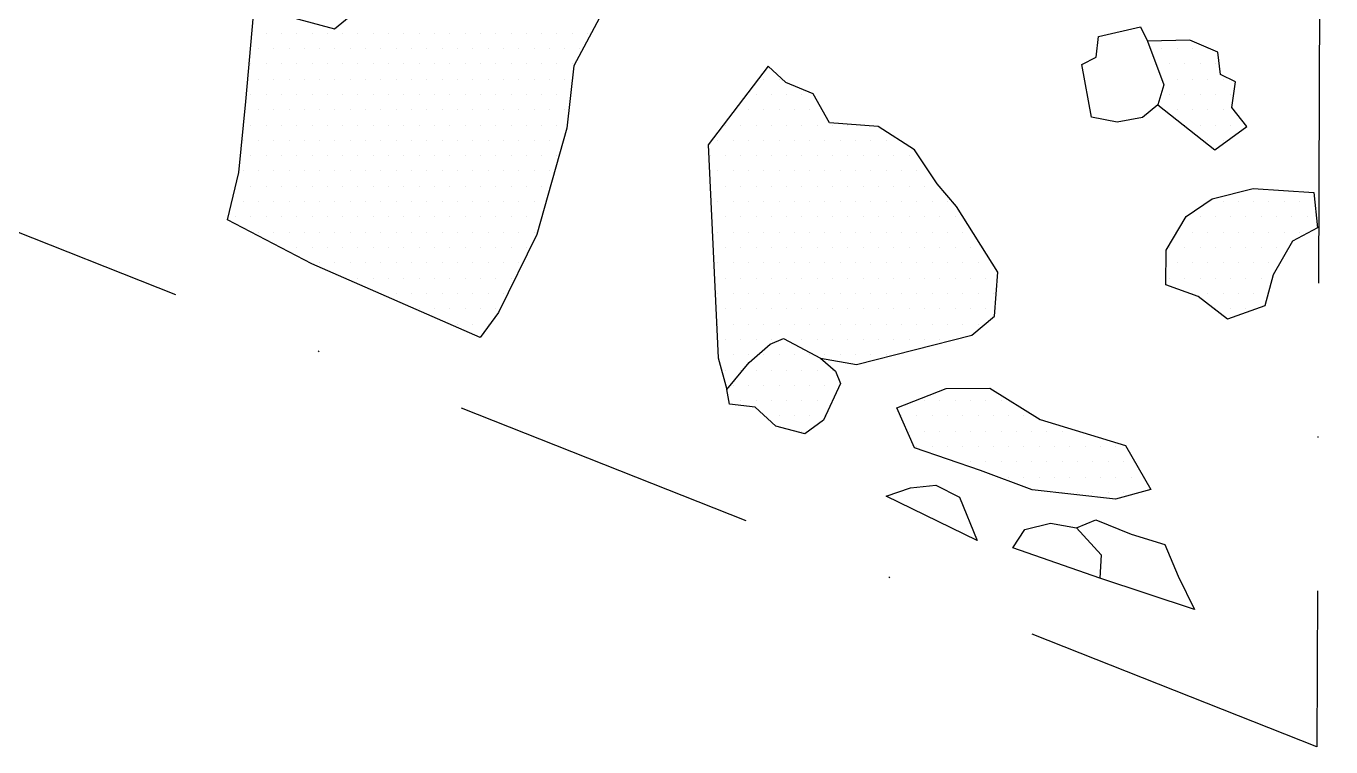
# Model space of a CAD drawing. Header units: metres. Extents: x -1319 to -950, y -1232 to -780.
# Drawn here: x -1056.5 to -949.9, y -1232 to -1173.2 of the extents above; entities that cross this region are included whole.
import ezdxf

# ---------------------------------------------------------------- set-up
doc = ezdxf.new("R2010")
doc.units = ezdxf.units.M
doc.header["$LTSCALE"] = 25
doc.header["$MEASUREMENT"] = 0
doc.linetypes.add('STRICHPUNKTX2', pattern=[2, 1, -0.5, 0, -0.5])
doc.layers.get('0').update_dxf_attribs({"linetype": 'CONTINUOUS'})
for name, color, linetype in [('GRABUNGSGRENZE', 3, 'STRICHPUNKTX2'), ('STEINE', 4, 'CONTINUOUS'), ('STEINESCHRAFF', 4, 'CONTINUOUS')]:
    doc.layers.add(name, color=color, linetype=linetype)

# ---------------------------------------------------------------- blocks, each defined once
blk = doc.blocks.new('*X8')
at = {"color": 0}
for p, q in [((-1036.875, -1173.75), (-1036.875, -1173.75)), ((-1035.625, -1173.75), (-1035.625, -1173.75)), ((-1034.375, -1173.75), (-1034.375, -1173.75)), ((-1033.125, -1173.75), (-1033.125, -1173.75)), ((-1031.875, -1173.75), (-1031.875, -1173.75)), ((-1030.625, -1173.75), (-1030.625, -1173.75)), ((-1029.375, -1173.75), (-1029.375, -1173.75)), ((-1028.125, -1173.75), (-1028.125, -1173.75)), ((-1026.875, -1173.75), (-1026.875, -1173.75)), ((-1025.625, -1173.75), (-1025.625, -1173.75)), ((-1024.375, -1173.75), (-1024.375, -1173.75)), ((-1023.125, -1173.75), (-1023.125, -1173.75)), ((-1021.875, -1173.75), (-1021.875, -1173.75)), ((-1020.625, -1173.75), (-1020.625, -1173.75)), ((-1019.375, -1173.75), (-1019.375, -1173.75)), ((-1018.125, -1173.75), (-1018.125, -1173.75)), ((-1016.875, -1173.75), (-1016.875, -1173.75)), ((-1015.625, -1173.75), (-1015.625, -1173.75)), ((-1014.375, -1173.75), (-1014.375, -1173.75)), ((-1013.125, -1173.75), (-1013.125, -1173.75)), ((-1011.875, -1173.75), (-1011.875, -1173.75)), ((-1010.625, -1173.75), (-1010.625, -1173.75)), ((-1037.5, -1175), (-1037.5, -1175)), ((-1036.25, -1175), (-1036.25, -1175)), ((-1035, -1175), (-1035, -1175)), ((-1033.75, -1175), (-1033.75, -1175)), ((-1032.5, -1175), (-1032.5, -1175)), ((-1031.25, -1175), (-1031.25, -1175)), ((-1030, -1175), (-1030, -1175)), ((-1028.75, -1175), (-1028.75, -1175)), ((-1027.5, -1175), (-1027.5, -1175)), ((-1026.25, -1175), (-1026.25, -1175)), ((-1025, -1175), (-1025, -1175)), ((-1023.75, -1175), (-1023.75, -1175)), ((-1022.5, -1175), (-1022.5, -1175)), ((-1021.25, -1175), (-1021.25, -1175)), ((-1020, -1175), (-1020, -1175)), ((-1018.75, -1175), (-1018.75, -1175)), ((-1017.5, -1175), (-1017.5, -1175)), ((-1016.25, -1175), (-1016.25, -1175)), ((-1015, -1175), (-1015, -1175)), ((-1013.75, -1175), (-1013.75, -1175)), ((-1012.5, -1175), (-1012.5, -1175)), ((-1011.25, -1175), (-1011.25, -1175)), ((-1038.125, -1176.25), (-1038.125, -1176.25)), ((-1036.875, -1176.25), (-1036.875, -1176.25)), ((-1035.625, -1176.25), (-1035.625, -1176.25)), ((-1034.375, -1176.25), (-1034.375, -1176.25)), ((-1033.125, -1176.25), (-1033.125, -1176.25)), ((-1031.875, -1176.25), (-1031.875, -1176.25)), ((-1030.625, -1176.25), (-1030.625, -1176.25)), ((-1029.375, -1176.25), (-1029.375, -1176.25)), ((-1028.125, -1176.25), (-1028.125, -1176.25)), ((-1026.875, -1176.25), (-1026.875, -1176.25)), ((-1025.625, -1176.25), (-1025.625, -1176.25)), ((-1024.375, -1176.25), (-1024.375, -1176.25)), ((-1023.125, -1176.25), (-1023.125, -1176.25)), ((-1021.875, -1176.25), (-1021.875, -1176.25)), ((-1020.625, -1176.25), (-1020.625, -1176.25)), ((-1019.375, -1176.25), (-1019.375, -1176.25)), ((-1018.125, -1176.25), (-1018.125, -1176.25)), ((-1016.875, -1176.25), (-1016.875, -1176.25)), ((-1015.625, -1176.25), (-1015.625, -1176.25)), ((-1014.375, -1176.25), (-1014.375, -1176.25)), ((-1013.125, -1176.25), (-1013.125, -1176.25)), ((-1011.875, -1176.25), (-1011.875, -1176.25)), ((-1037.5, -1177.5), (-1037.5, -1177.5)), ((-1036.25, -1177.5), (-1036.25, -1177.5)), ((-1035, -1177.5), (-1035, -1177.5)), ((-1033.75, -1177.5), (-1033.75, -1177.5)), ((-1032.5, -1177.5), (-1032.5, -1177.5)), ((-1031.25, -1177.5), (-1031.25, -1177.5)), ((-1030, -1177.5), (-1030, -1177.5)), ((-1028.75, -1177.5), (-1028.75, -1177.5)), ((-1027.5, -1177.5), (-1027.5, -1177.5)), ((-1026.25, -1177.5), (-1026.25, -1177.5)), ((-1025, -1177.5), (-1025, -1177.5)), ((-1023.75, -1177.5), (-1023.75, -1177.5)), ((-1022.5, -1177.5), (-1022.5, -1177.5)), ((-1021.25, -1177.5), (-1021.25, -1177.5)), ((-1020, -1177.5), (-1020, -1177.5)), ((-1018.75, -1177.5), (-1018.75, -1177.5)), ((-1017.5, -1177.5), (-1017.5, -1177.5)), ((-1016.25, -1177.5), (-1016.25, -1177.5)), ((-1015, -1177.5), (-1015, -1177.5)), ((-1013.75, -1177.5), (-1013.75, -1177.5)), ((-1012.5, -1177.5), (-1012.5, -1177.5)), ((-1038.125, -1178.75), (-1038.125, -1178.75)), ((-1036.875, -1178.75), (-1036.875, -1178.75)), ((-1035.625, -1178.75), (-1035.625, -1178.75)), ((-1034.375, -1178.75), (-1034.375, -1178.75)), ((-1033.125, -1178.75), (-1033.125, -1178.75)), ((-1031.875, -1178.75), (-1031.875, -1178.75)), ((-1030.625, -1178.75), (-1030.625, -1178.75)), ((-1029.375, -1178.75), (-1029.375, -1178.75)), ((-1028.125, -1178.75), (-1028.125, -1178.75)), ((-1026.875, -1178.75), (-1026.875, -1178.75)), ((-1025.625, -1178.75), (-1025.625, -1178.75)), ((-1024.375, -1178.75), (-1024.375, -1178.75)), ((-1023.125, -1178.75), (-1023.125, -1178.75)), ((-1021.875, -1178.75), (-1021.875, -1178.75)), ((-1020.625, -1178.75), (-1020.625, -1178.75)), ((-1019.375, -1178.75), (-1019.375, -1178.75)), ((-1018.125, -1178.75), (-1018.125, -1178.75)), ((-1016.875, -1178.75), (-1016.875, -1178.75)), ((-1015.625, -1178.75), (-1015.625, -1178.75)), ((-1014.375, -1178.75), (-1014.375, -1178.75)), ((-1013.125, -1178.75), (-1013.125, -1178.75)), ((-1037.5, -1180), (-1037.5, -1180)), ((-1036.25, -1180), (-1036.25, -1180)), ((-1035, -1180), (-1035, -1180)), ((-1033.75, -1180), (-1033.75, -1180)), ((-1032.5, -1180), (-1032.5, -1180)), ((-1031.25, -1180), (-1031.25, -1180)), ((-1030, -1180), (-1030, -1180)), ((-1028.75, -1180), (-1028.75, -1180)), ((-1027.5, -1180), (-1027.5, -1180)), ((-1026.25, -1180), (-1026.25, -1180)), ((-1025, -1180), (-1025, -1180)), ((-1023.75, -1180), (-1023.75, -1180)), ((-1022.5, -1180), (-1022.5, -1180)), ((-1021.25, -1180), (-1021.25, -1180)), ((-1020, -1180), (-1020, -1180)), ((-1018.75, -1180), (-1018.75, -1180)), ((-1017.5, -1180), (-1017.5, -1180)), ((-1016.25, -1180), (-1016.25, -1180)), ((-1015, -1180), (-1015, -1180)), ((-1013.75, -1180), (-1013.75, -1180)), ((-1012.5, -1180), (-1012.5, -1180)), ((-1038.125, -1181.25), (-1038.125, -1181.25)), ((-1036.875, -1181.25), (-1036.875, -1181.25)), ((-1035.625, -1181.25), (-1035.625, -1181.25)), ((-1034.375, -1181.25), (-1034.375, -1181.25)), ((-1033.125, -1181.25), (-1033.125, -1181.25)), ((-1031.875, -1181.25), (-1031.875, -1181.25)), ((-1030.625, -1181.25), (-1030.625, -1181.25)), ((-1029.375, -1181.25), (-1029.375, -1181.25)), ((-1028.125, -1181.25), (-1028.125, -1181.25)), ((-1026.875, -1181.25), (-1026.875, -1181.25)), ((-1025.625, -1181.25), (-1025.625, -1181.25)), ((-1024.375, -1181.25), (-1024.375, -1181.25)), ((-1023.125, -1181.25), (-1023.125, -1181.25)), ((-1021.875, -1181.25), (-1021.875, -1181.25)), ((-1020.625, -1181.25), (-1020.625, -1181.25)), ((-1019.375, -1181.25), (-1019.375, -1181.25)), ((-1018.125, -1181.25), (-1018.125, -1181.25)), ((-1016.875, -1181.25), (-1016.875, -1181.25)), ((-1015.625, -1181.25), (-1015.625, -1181.25)), ((-1014.375, -1181.25), (-1014.375, -1181.25)), ((-1013.125, -1181.25), (-1013.125, -1181.25)), ((-1038.75, -1182.5), (-1038.75, -1182.5)), ((-1037.5, -1182.5), (-1037.5, -1182.5)), ((-1036.25, -1182.5), (-1036.25, -1182.5)), ((-1035, -1182.5), (-1035, -1182.5)), ((-1033.75, -1182.5), (-1033.75, -1182.5)), ((-1032.5, -1182.5), (-1032.5, -1182.5)), ((-1031.25, -1182.5), (-1031.25, -1182.5)), ((-1030, -1182.5), (-1030, -1182.5)), ((-1028.75, -1182.5), (-1028.75, -1182.5)), ((-1027.5, -1182.5), (-1027.5, -1182.5)), ((-1026.25, -1182.5), (-1026.25, -1182.5)), ((-1025, -1182.5), (-1025, -1182.5)), ((-1023.75, -1182.5), (-1023.75, -1182.5)), ((-1022.5, -1182.5), (-1022.5, -1182.5)), ((-1021.25, -1182.5), (-1021.25, -1182.5)), ((-1020, -1182.5), (-1020, -1182.5)), ((-1018.75, -1182.5), (-1018.75, -1182.5)), ((-1017.5, -1182.5), (-1017.5, -1182.5)), ((-1016.25, -1182.5), (-1016.25, -1182.5)), ((-1015, -1182.5), (-1015, -1182.5)), ((-1013.75, -1182.5), (-1013.75, -1182.5)), ((-1038.125, -1183.75), (-1038.125, -1183.75)), ((-1036.875, -1183.75), (-1036.875, -1183.75)), ((-1035.625, -1183.75), (-1035.625, -1183.75)), ((-1034.375, -1183.75), (-1034.375, -1183.75)), ((-1033.125, -1183.75), (-1033.125, -1183.75)), ((-1031.875, -1183.75), (-1031.875, -1183.75)), ((-1030.625, -1183.75), (-1030.625, -1183.75)), ((-1029.375, -1183.75), (-1029.375, -1183.75)), ((-1028.125, -1183.75), (-1028.125, -1183.75)), ((-1026.875, -1183.75), (-1026.875, -1183.75)), ((-1025.625, -1183.75), (-1025.625, -1183.75)), ((-1024.375, -1183.75), (-1024.375, -1183.75)), ((-1023.125, -1183.75), (-1023.125, -1183.75)), ((-1021.875, -1183.75), (-1021.875, -1183.75)), ((-1020.625, -1183.75), (-1020.625, -1183.75)), ((-1019.375, -1183.75), (-1019.375, -1183.75)), ((-1018.125, -1183.75), (-1018.125, -1183.75)), ((-1016.875, -1183.75), (-1016.875, -1183.75)), ((-1015.625, -1183.75), (-1015.625, -1183.75)), ((-1014.375, -1183.75), (-1014.375, -1183.75)), ((-1013.125, -1183.75), (-1013.125, -1183.75)), ((-1038.75, -1185), (-1038.75, -1185)), ((-1037.5, -1185), (-1037.5, -1185)), ((-1036.25, -1185), (-1036.25, -1185)), ((-1035, -1185), (-1035, -1185)), ((-1033.75, -1185), (-1033.75, -1185)), ((-1032.5, -1185), (-1032.5, -1185)), ((-1031.25, -1185), (-1031.25, -1185)), ((-1030, -1185), (-1030, -1185)), ((-1028.75, -1185), (-1028.75, -1185)), ((-1027.5, -1185), (-1027.5, -1185)), ((-1026.25, -1185), (-1026.25, -1185)), ((-1025, -1185), (-1025, -1185)), ((-1023.75, -1185), (-1023.75, -1185)), ((-1022.5, -1185), (-1022.5, -1185)), ((-1021.25, -1185), (-1021.25, -1185)), ((-1020, -1185), (-1020, -1185)), ((-1018.75, -1185), (-1018.75, -1185)), ((-1017.5, -1185), (-1017.5, -1185)), ((-1016.25, -1185), (-1016.25, -1185)), ((-1015, -1185), (-1015, -1185)), ((-1013.75, -1185), (-1013.75, -1185)), ((-1038.125, -1186.25), (-1038.125, -1186.25)), ((-1036.875, -1186.25), (-1036.875, -1186.25)), ((-1035.625, -1186.25), (-1035.625, -1186.25)), ((-1034.375, -1186.25), (-1034.375, -1186.25)), ((-1033.125, -1186.25), (-1033.125, -1186.25)), ((-1031.875, -1186.25), (-1031.875, -1186.25)), ((-1030.625, -1186.25), (-1030.625, -1186.25)), ((-1029.375, -1186.25), (-1029.375, -1186.25)), ((-1028.125, -1186.25), (-1028.125, -1186.25)), ((-1026.875, -1186.25), (-1026.875, -1186.25)), ((-1025.625, -1186.25), (-1025.625, -1186.25)), ((-1024.375, -1186.25), (-1024.375, -1186.25)), ((-1023.125, -1186.25), (-1023.125, -1186.25)), ((-1021.875, -1186.25), (-1021.875, -1186.25)), ((-1020.625, -1186.25), (-1020.625, -1186.25)), ((-1019.375, -1186.25), (-1019.375, -1186.25)), ((-1018.125, -1186.25), (-1018.125, -1186.25)), ((-1016.875, -1186.25), (-1016.875, -1186.25)), ((-1015.625, -1186.25), (-1015.625, -1186.25)), ((-1014.375, -1186.25), (-1014.375, -1186.25)), ((-1038.75, -1187.5), (-1038.75, -1187.5)), ((-1037.5, -1187.5), (-1037.5, -1187.5)), ((-1036.25, -1187.5), (-1036.25, -1187.5)), ((-1035, -1187.5), (-1035, -1187.5)), ((-1033.75, -1187.5), (-1033.75, -1187.5)), ((-1032.5, -1187.5), (-1032.5, -1187.5)), ((-1031.25, -1187.5), (-1031.25, -1187.5)), ((-1030, -1187.5), (-1030, -1187.5)), ((-1028.75, -1187.5), (-1028.75, -1187.5)), ((-1027.5, -1187.5), (-1027.5, -1187.5)), ((-1026.25, -1187.5), (-1026.25, -1187.5)), ((-1025, -1187.5), (-1025, -1187.5)), ((-1023.75, -1187.5), (-1023.75, -1187.5)), ((-1022.5, -1187.5), (-1022.5, -1187.5)), ((-1021.25, -1187.5), (-1021.25, -1187.5)), ((-1020, -1187.5), (-1020, -1187.5)), ((-1018.75, -1187.5), (-1018.75, -1187.5)), ((-1017.5, -1187.5), (-1017.5, -1187.5)), ((-1016.25, -1187.5), (-1016.25, -1187.5)), ((-1015, -1187.5), (-1015, -1187.5)), ((-1039.375, -1188.75), (-1039.375, -1188.75)), ((-1038.125, -1188.75), (-1038.125, -1188.75)), ((-1036.875, -1188.75), (-1036.875, -1188.75)), ((-1035.625, -1188.75), (-1035.625, -1188.75)), ((-1034.375, -1188.75), (-1034.375, -1188.75)), ((-1033.125, -1188.75), (-1033.125, -1188.75)), ((-1031.875, -1188.75), (-1031.875, -1188.75)), ((-1030.625, -1188.75), (-1030.625, -1188.75)), ((-1029.375, -1188.75), (-1029.375, -1188.75)), ((-1028.125, -1188.75), (-1028.125, -1188.75)), ((-1026.875, -1188.75), (-1026.875, -1188.75)), ((-1025.625, -1188.75), (-1025.625, -1188.75)), ((-1024.375, -1188.75), (-1024.375, -1188.75)), ((-1023.125, -1188.75), (-1023.125, -1188.75)), ((-1021.875, -1188.75), (-1021.875, -1188.75)), ((-1020.625, -1188.75), (-1020.625, -1188.75)), ((-1019.375, -1188.75), (-1019.375, -1188.75)), ((-1018.125, -1188.75), (-1018.125, -1188.75)), ((-1016.875, -1188.75), (-1016.875, -1188.75)), ((-1015.625, -1188.75), (-1015.625, -1188.75)), ((-1014.375, -1188.75), (-1014.375, -1188.75)), ((-1037.5, -1190), (-1037.5, -1190)), ((-1036.25, -1190), (-1036.25, -1190)), ((-1035, -1190), (-1035, -1190)), ((-1033.75, -1190), (-1033.75, -1190)), ((-1032.5, -1190), (-1032.5, -1190)), ((-1031.25, -1190), (-1031.25, -1190)), ((-1030, -1190), (-1030, -1190)), ((-1028.75, -1190), (-1028.75, -1190)), ((-1027.5, -1190), (-1027.5, -1190)), ((-1026.25, -1190), (-1026.25, -1190)), ((-1025, -1190), (-1025, -1190)), ((-1023.75, -1190), (-1023.75, -1190)), ((-1022.5, -1190), (-1022.5, -1190)), ((-1021.25, -1190), (-1021.25, -1190)), ((-1020, -1190), (-1020, -1190)), ((-1018.75, -1190), (-1018.75, -1190)), ((-1017.5, -1190), (-1017.5, -1190)), ((-1016.25, -1190), (-1016.25, -1190)), ((-1015, -1190), (-1015, -1190)), ((-1035.625, -1191.25), (-1035.625, -1191.25)), ((-1034.375, -1191.25), (-1034.375, -1191.25)), ((-1033.125, -1191.25), (-1033.125, -1191.25)), ((-1031.875, -1191.25), (-1031.875, -1191.25)), ((-1030.625, -1191.25), (-1030.625, -1191.25)), ((-1029.375, -1191.25), (-1029.375, -1191.25)), ((-1028.125, -1191.25), (-1028.125, -1191.25)), ((-1026.875, -1191.25), (-1026.875, -1191.25)), ((-1025.625, -1191.25), (-1025.625, -1191.25)), ((-1024.375, -1191.25), (-1024.375, -1191.25)), ((-1023.125, -1191.25), (-1023.125, -1191.25)), ((-1021.875, -1191.25), (-1021.875, -1191.25)), ((-1020.625, -1191.25), (-1020.625, -1191.25)), ((-1019.375, -1191.25), (-1019.375, -1191.25)), ((-1018.125, -1191.25), (-1018.125, -1191.25)), ((-1016.875, -1191.25), (-1016.875, -1191.25)), ((-1015.625, -1191.25), (-1015.625, -1191.25)), ((-1032.5, -1192.5), (-1032.5, -1192.5)), ((-1031.25, -1192.5), (-1031.25, -1192.5)), ((-1030, -1192.5), (-1030, -1192.5)), ((-1028.75, -1192.5), (-1028.75, -1192.5)), ((-1027.5, -1192.5), (-1027.5, -1192.5)), ((-1026.25, -1192.5), (-1026.25, -1192.5)), ((-1025, -1192.5), (-1025, -1192.5)), ((-1023.75, -1192.5), (-1023.75, -1192.5)), ((-1022.5, -1192.5), (-1022.5, -1192.5)), ((-1021.25, -1192.5), (-1021.25, -1192.5)), ((-1020, -1192.5), (-1020, -1192.5)), ((-1018.75, -1192.5), (-1018.75, -1192.5)), ((-1017.5, -1192.5), (-1017.5, -1192.5)), ((-1016.25, -1192.5), (-1016.25, -1192.5)), ((-1029.375, -1193.75), (-1029.375, -1193.75)), ((-1028.125, -1193.75), (-1028.125, -1193.75)), ((-1026.875, -1193.75), (-1026.875, -1193.75)), ((-1025.625, -1193.75), (-1025.625, -1193.75)), ((-1024.375, -1193.75), (-1024.375, -1193.75)), ((-1023.125, -1193.75), (-1023.125, -1193.75)), ((-1021.875, -1193.75), (-1021.875, -1193.75)), ((-1020.625, -1193.75), (-1020.625, -1193.75)), ((-1019.375, -1193.75), (-1019.375, -1193.75)), ((-1018.125, -1193.75), (-1018.125, -1193.75)), ((-1016.875, -1193.75), (-1016.875, -1193.75)), ((-1027.5, -1195), (-1027.5, -1195)), ((-1026.25, -1195), (-1026.25, -1195)), ((-1025, -1195), (-1025, -1195)), ((-1023.75, -1195), (-1023.75, -1195)), ((-1022.5, -1195), (-1022.5, -1195)), ((-1021.25, -1195), (-1021.25, -1195)), ((-1020, -1195), (-1020, -1195)), ((-1018.75, -1195), (-1018.75, -1195)), ((-1017.5, -1195), (-1017.5, -1195)), ((-1024.375, -1196.25), (-1024.375, -1196.25)), ((-1023.125, -1196.25), (-1023.125, -1196.25)), ((-1021.875, -1196.25), (-1021.875, -1196.25)), ((-1020.625, -1196.25), (-1020.625, -1196.25)), ((-1019.375, -1196.25), (-1019.375, -1196.25)), ((-1018.125, -1196.25), (-1018.125, -1196.25)), ((-1021.25, -1197.5), (-1021.25, -1197.5)), ((-1020, -1197.5), (-1020, -1197.5)), ((-1018.75, -1197.5), (-1018.75, -1197.5))]:
    blk.add_line(p, q, dxfattribs=at)
blk = doc.blocks.new('*X9')
at = {"color": 0}
for p, q in [((-963.75, -1175), (-963.75, -1175)), ((-962.5, -1175), (-962.5, -1175)), ((-961.25, -1175), (-961.25, -1175)), ((-960, -1175), (-960, -1175)), ((-963.125, -1176.25), (-963.125, -1176.25)), ((-961.875, -1176.25), (-961.875, -1176.25)), ((-960.625, -1176.25), (-960.625, -1176.25)), ((-959.375, -1176.25), (-959.375, -1176.25)), ((-996.25, -1177.5), (-996.25, -1177.5)), ((-995, -1177.5), (-995, -1177.5)), ((-963.75, -1177.5), (-963.75, -1177.5)), ((-962.5, -1177.5), (-962.5, -1177.5)), ((-961.25, -1177.5), (-961.25, -1177.5)), ((-960, -1177.5), (-960, -1177.5)), ((-958.75, -1177.5), (-958.75, -1177.5)), ((-996.875, -1178.75), (-996.875, -1178.75)), ((-995.625, -1178.75), (-995.625, -1178.75)), ((-994.375, -1178.75), (-994.375, -1178.75)), ((-993.125, -1178.75), (-993.125, -1178.75)), ((-963.125, -1178.75), (-963.125, -1178.75)), ((-961.875, -1178.75), (-961.875, -1178.75)), ((-960.625, -1178.75), (-960.625, -1178.75)), ((-959.375, -1178.75), (-959.375, -1178.75)), ((-958.125, -1178.75), (-958.125, -1178.75)), ((-997.5, -1180), (-997.5, -1180)), ((-996.25, -1180), (-996.25, -1180)), ((-995, -1180), (-995, -1180)), ((-993.75, -1180), (-993.75, -1180)), ((-992.5, -1180), (-992.5, -1180)), ((-962.5, -1180), (-962.5, -1180)), ((-961.25, -1180), (-961.25, -1180)), ((-960, -1180), (-960, -1180)), ((-958.75, -1180), (-958.75, -1180)), ((-999.375, -1181.25), (-999.375, -1181.25)), ((-998.125, -1181.25), (-998.125, -1181.25)), ((-996.875, -1181.25), (-996.875, -1181.25)), ((-995.625, -1181.25), (-995.625, -1181.25)), ((-994.375, -1181.25), (-994.375, -1181.25)), ((-993.125, -1181.25), (-993.125, -1181.25)), ((-991.875, -1181.25), (-991.875, -1181.25)), ((-990.625, -1181.25), (-990.625, -1181.25)), ((-989.375, -1181.25), (-989.375, -1181.25)), ((-961.875, -1181.25), (-961.875, -1181.25)), ((-960.625, -1181.25), (-960.625, -1181.25)), ((-959.375, -1181.25), (-959.375, -1181.25)), ((-958.125, -1181.25), (-958.125, -1181.25)), ((-1000, -1182.5), (-1000, -1182.5)), ((-998.75, -1182.5), (-998.75, -1182.5)), ((-997.5, -1182.5), (-997.5, -1182.5)), ((-996.25, -1182.5), (-996.25, -1182.5)), ((-995, -1182.5), (-995, -1182.5)), ((-993.75, -1182.5), (-993.75, -1182.5)), ((-992.5, -1182.5), (-992.5, -1182.5)), ((-991.25, -1182.5), (-991.25, -1182.5)), ((-990, -1182.5), (-990, -1182.5)), ((-988.75, -1182.5), (-988.75, -1182.5)), ((-987.5, -1182.5), (-987.5, -1182.5)), ((-986.25, -1182.5), (-986.25, -1182.5)), ((-960, -1182.5), (-960, -1182.5)), ((-958.75, -1182.5), (-958.75, -1182.5)), ((-1000.625, -1183.75), (-1000.625, -1183.75)), ((-999.375, -1183.75), (-999.375, -1183.75)), ((-998.125, -1183.75), (-998.125, -1183.75)), ((-996.875, -1183.75), (-996.875, -1183.75)), ((-995.625, -1183.75), (-995.625, -1183.75)), ((-994.375, -1183.75), (-994.375, -1183.75)), ((-993.125, -1183.75), (-993.125, -1183.75)), ((-991.875, -1183.75), (-991.875, -1183.75)), ((-990.625, -1183.75), (-990.625, -1183.75)), ((-989.375, -1183.75), (-989.375, -1183.75)), ((-988.125, -1183.75), (-988.125, -1183.75)), ((-986.875, -1183.75), (-986.875, -1183.75)), ((-985.625, -1183.75), (-985.625, -1183.75)), ((-984.375, -1183.75), (-984.375, -1183.75)), ((-1000, -1185), (-1000, -1185)), ((-998.75, -1185), (-998.75, -1185)), ((-997.5, -1185), (-997.5, -1185)), ((-996.25, -1185), (-996.25, -1185)), ((-995, -1185), (-995, -1185)), ((-993.75, -1185), (-993.75, -1185)), ((-992.5, -1185), (-992.5, -1185)), ((-991.25, -1185), (-991.25, -1185)), ((-990, -1185), (-990, -1185)), ((-988.75, -1185), (-988.75, -1185)), ((-987.5, -1185), (-987.5, -1185)), ((-986.25, -1185), (-986.25, -1185)), ((-985, -1185), (-985, -1185)), ((-983.75, -1185), (-983.75, -1185)), ((-1000.625, -1186.25), (-1000.625, -1186.25)), ((-999.375, -1186.25), (-999.375, -1186.25)), ((-998.125, -1186.25), (-998.125, -1186.25)), ((-996.875, -1186.25), (-996.875, -1186.25)), ((-995.625, -1186.25), (-995.625, -1186.25)), ((-994.375, -1186.25), (-994.375, -1186.25)), ((-993.125, -1186.25), (-993.125, -1186.25)), ((-991.875, -1186.25), (-991.875, -1186.25)), ((-990.625, -1186.25), (-990.625, -1186.25)), ((-989.375, -1186.25), (-989.375, -1186.25)), ((-988.125, -1186.25), (-988.125, -1186.25)), ((-986.875, -1186.25), (-986.875, -1186.25)), ((-985.625, -1186.25), (-985.625, -1186.25)), ((-984.375, -1186.25), (-984.375, -1186.25)), ((-983.125, -1186.25), (-983.125, -1186.25)), ((-1000, -1187.5), (-1000, -1187.5)), ((-998.75, -1187.5), (-998.75, -1187.5)), ((-997.5, -1187.5), (-997.5, -1187.5)), ((-996.25, -1187.5), (-996.25, -1187.5)), ((-995, -1187.5), (-995, -1187.5)), ((-993.75, -1187.5), (-993.75, -1187.5)), ((-992.5, -1187.5), (-992.5, -1187.5)), ((-991.25, -1187.5), (-991.25, -1187.5)), ((-990, -1187.5), (-990, -1187.5)), ((-988.75, -1187.5), (-988.75, -1187.5)), ((-987.5, -1187.5), (-987.5, -1187.5)), ((-986.25, -1187.5), (-986.25, -1187.5)), ((-985, -1187.5), (-985, -1187.5)), ((-983.75, -1187.5), (-983.75, -1187.5)), ((-982.5, -1187.5), (-982.5, -1187.5)), ((-981.25, -1187.5), (-981.25, -1187.5)), ((-958.75, -1187.5), (-958.75, -1187.5)), ((-957.5, -1187.5), (-957.5, -1187.5)), ((-956.25, -1187.5), (-956.25, -1187.5)), ((-955, -1187.5), (-955, -1187.5)), ((-953.75, -1187.5), (-953.75, -1187.5)), ((-952.5, -1187.5), (-952.5, -1187.5)), ((-999.375, -1188.75), (-999.375, -1188.75)), ((-998.125, -1188.75), (-998.125, -1188.75)), ((-996.875, -1188.75), (-996.875, -1188.75)), ((-995.625, -1188.75), (-995.625, -1188.75)), ((-994.375, -1188.75), (-994.375, -1188.75)), ((-993.125, -1188.75), (-993.125, -1188.75)), ((-991.875, -1188.75), (-991.875, -1188.75)), ((-990.625, -1188.75), (-990.625, -1188.75)), ((-989.375, -1188.75), (-989.375, -1188.75)), ((-988.125, -1188.75), (-988.125, -1188.75)), ((-986.875, -1188.75), (-986.875, -1188.75)), ((-985.625, -1188.75), (-985.625, -1188.75)), ((-984.375, -1188.75), (-984.375, -1188.75)), ((-983.125, -1188.75), (-983.125, -1188.75)), ((-981.875, -1188.75), (-981.875, -1188.75)), ((-980.625, -1188.75), (-980.625, -1188.75)), ((-960.625, -1188.75), (-960.625, -1188.75)), ((-959.375, -1188.75), (-959.375, -1188.75)), ((-958.125, -1188.75), (-958.125, -1188.75)), ((-956.875, -1188.75), (-956.875, -1188.75)), ((-955.625, -1188.75), (-955.625, -1188.75)), ((-954.375, -1188.75), (-954.375, -1188.75)), ((-953.125, -1188.75), (-953.125, -1188.75)), ((-951.875, -1188.75), (-951.875, -1188.75)), ((-1000, -1190), (-1000, -1190)), ((-998.75, -1190), (-998.75, -1190)), ((-997.5, -1190), (-997.5, -1190)), ((-996.25, -1190), (-996.25, -1190)), ((-995, -1190), (-995, -1190)), ((-993.75, -1190), (-993.75, -1190)), ((-992.5, -1190), (-992.5, -1190)), ((-991.25, -1190), (-991.25, -1190)), ((-990, -1190), (-990, -1190)), ((-988.75, -1190), (-988.75, -1190)), ((-987.5, -1190), (-987.5, -1190)), ((-986.25, -1190), (-986.25, -1190)), ((-985, -1190), (-985, -1190)), ((-983.75, -1190), (-983.75, -1190)), ((-982.5, -1190), (-982.5, -1190)), ((-981.25, -1190), (-981.25, -1190)), ((-980, -1190), (-980, -1190)), ((-962.5, -1190), (-962.5, -1190)), ((-961.25, -1190), (-961.25, -1190)), ((-960, -1190), (-960, -1190)), ((-958.75, -1190), (-958.75, -1190)), ((-957.5, -1190), (-957.5, -1190)), ((-956.25, -1190), (-956.25, -1190)), ((-955, -1190), (-955, -1190)), ((-953.75, -1190), (-953.75, -1190)), ((-952.5, -1190), (-952.5, -1190)), ((-999.375, -1191.25), (-999.375, -1191.25)), ((-998.125, -1191.25), (-998.125, -1191.25)), ((-996.875, -1191.25), (-996.875, -1191.25)), ((-995.625, -1191.25), (-995.625, -1191.25)), ((-994.375, -1191.25), (-994.375, -1191.25)), ((-993.125, -1191.25), (-993.125, -1191.25)), ((-991.875, -1191.25), (-991.875, -1191.25)), ((-990.625, -1191.25), (-990.625, -1191.25)), ((-989.375, -1191.25), (-989.375, -1191.25)), ((-988.125, -1191.25), (-988.125, -1191.25)), ((-986.875, -1191.25), (-986.875, -1191.25)), ((-985.625, -1191.25), (-985.625, -1191.25)), ((-984.375, -1191.25), (-984.375, -1191.25)), ((-983.125, -1191.25), (-983.125, -1191.25)), ((-981.875, -1191.25), (-981.875, -1191.25)), ((-980.625, -1191.25), (-980.625, -1191.25)), ((-979.375, -1191.25), (-979.375, -1191.25)), ((-963.125, -1191.25), (-963.125, -1191.25)), ((-961.875, -1191.25), (-961.875, -1191.25)), ((-960.625, -1191.25), (-960.625, -1191.25)), ((-959.375, -1191.25), (-959.375, -1191.25)), ((-958.125, -1191.25), (-958.125, -1191.25)), ((-956.875, -1191.25), (-956.875, -1191.25)), ((-955.625, -1191.25), (-955.625, -1191.25)), ((-954.375, -1191.25), (-954.375, -1191.25)), ((-1000, -1192.5), (-1000, -1192.5)), ((-998.75, -1192.5), (-998.75, -1192.5)), ((-997.5, -1192.5), (-997.5, -1192.5)), ((-996.25, -1192.5), (-996.25, -1192.5)), ((-995, -1192.5), (-995, -1192.5)), ((-993.75, -1192.5), (-993.75, -1192.5)), ((-992.5, -1192.5), (-992.5, -1192.5)), ((-991.25, -1192.5), (-991.25, -1192.5)), ((-990, -1192.5), (-990, -1192.5)), ((-988.75, -1192.5), (-988.75, -1192.5)), ((-987.5, -1192.5), (-987.5, -1192.5)), ((-986.25, -1192.5), (-986.25, -1192.5)), ((-985, -1192.5), (-985, -1192.5)), ((-983.75, -1192.5), (-983.75, -1192.5)), ((-982.5, -1192.5), (-982.5, -1192.5)), ((-981.25, -1192.5), (-981.25, -1192.5)), ((-980, -1192.5), (-980, -1192.5)), ((-978.75, -1192.5), (-978.75, -1192.5)), ((-962.5, -1192.5), (-962.5, -1192.5)), ((-961.25, -1192.5), (-961.25, -1192.5)), ((-960, -1192.5), (-960, -1192.5)), ((-958.75, -1192.5), (-958.75, -1192.5)), ((-957.5, -1192.5), (-957.5, -1192.5)), ((-956.25, -1192.5), (-956.25, -1192.5)), ((-955, -1192.5), (-955, -1192.5)), ((-999.375, -1193.75), (-999.375, -1193.75)), ((-998.125, -1193.75), (-998.125, -1193.75)), ((-996.875, -1193.75), (-996.875, -1193.75)), ((-995.625, -1193.75), (-995.625, -1193.75)), ((-994.375, -1193.75), (-994.375, -1193.75)), ((-993.125, -1193.75), (-993.125, -1193.75)), ((-991.875, -1193.75), (-991.875, -1193.75)), ((-990.625, -1193.75), (-990.625, -1193.75)), ((-989.375, -1193.75), (-989.375, -1193.75)), ((-988.125, -1193.75), (-988.125, -1193.75)), ((-986.875, -1193.75), (-986.875, -1193.75)), ((-985.625, -1193.75), (-985.625, -1193.75)), ((-984.375, -1193.75), (-984.375, -1193.75)), ((-983.125, -1193.75), (-983.125, -1193.75)), ((-981.875, -1193.75), (-981.875, -1193.75)), ((-980.625, -1193.75), (-980.625, -1193.75)), ((-979.375, -1193.75), (-979.375, -1193.75)), ((-978.125, -1193.75), (-978.125, -1193.75)), ((-963.125, -1193.75), (-963.125, -1193.75)), ((-961.875, -1193.75), (-961.875, -1193.75)), ((-960.625, -1193.75), (-960.625, -1193.75)), ((-959.375, -1193.75), (-959.375, -1193.75)), ((-958.125, -1193.75), (-958.125, -1193.75)), ((-956.875, -1193.75), (-956.875, -1193.75)), ((-955.625, -1193.75), (-955.625, -1193.75)), ((-1000, -1195), (-1000, -1195)), ((-998.75, -1195), (-998.75, -1195)), ((-997.5, -1195), (-997.5, -1195)), ((-996.25, -1195), (-996.25, -1195)), ((-995, -1195), (-995, -1195)), ((-993.75, -1195), (-993.75, -1195)), ((-992.5, -1195), (-992.5, -1195)), ((-991.25, -1195), (-991.25, -1195)), ((-990, -1195), (-990, -1195)), ((-988.75, -1195), (-988.75, -1195)), ((-987.5, -1195), (-987.5, -1195)), ((-986.25, -1195), (-986.25, -1195)), ((-985, -1195), (-985, -1195)), ((-983.75, -1195), (-983.75, -1195)), ((-982.5, -1195), (-982.5, -1195)), ((-981.25, -1195), (-981.25, -1195)), ((-980, -1195), (-980, -1195)), ((-978.75, -1195), (-978.75, -1195)), ((-977.5, -1195), (-977.5, -1195)), ((-961.25, -1195), (-961.25, -1195)), ((-960, -1195), (-960, -1195)), ((-958.75, -1195), (-958.75, -1195)), ((-957.5, -1195), (-957.5, -1195)), ((-956.25, -1195), (-956.25, -1195)), ((-999.375, -1196.25), (-999.375, -1196.25)), ((-998.125, -1196.25), (-998.125, -1196.25)), ((-996.875, -1196.25), (-996.875, -1196.25)), ((-995.625, -1196.25), (-995.625, -1196.25)), ((-994.375, -1196.25), (-994.375, -1196.25)), ((-993.125, -1196.25), (-993.125, -1196.25)), ((-991.875, -1196.25), (-991.875, -1196.25)), ((-990.625, -1196.25), (-990.625, -1196.25)), ((-989.375, -1196.25), (-989.375, -1196.25)), ((-988.125, -1196.25), (-988.125, -1196.25)), ((-986.875, -1196.25), (-986.875, -1196.25)), ((-985.625, -1196.25), (-985.625, -1196.25)), ((-984.375, -1196.25), (-984.375, -1196.25)), ((-983.125, -1196.25), (-983.125, -1196.25)), ((-981.875, -1196.25), (-981.875, -1196.25)), ((-980.625, -1196.25), (-980.625, -1196.25)), ((-979.375, -1196.25), (-979.375, -1196.25)), ((-978.125, -1196.25), (-978.125, -1196.25)), ((-959.375, -1196.25), (-959.375, -1196.25)), ((-958.125, -1196.25), (-958.125, -1196.25)), ((-956.875, -1196.25), (-956.875, -1196.25)), ((-1000, -1197.5), (-1000, -1197.5)), ((-998.75, -1197.5), (-998.75, -1197.5)), ((-997.5, -1197.5), (-997.5, -1197.5)), ((-996.25, -1197.5), (-996.25, -1197.5)), ((-995, -1197.5), (-995, -1197.5)), ((-993.75, -1197.5), (-993.75, -1197.5)), ((-992.5, -1197.5), (-992.5, -1197.5)), ((-991.25, -1197.5), (-991.25, -1197.5)), ((-990, -1197.5), (-990, -1197.5)), ((-988.75, -1197.5), (-988.75, -1197.5)), ((-987.5, -1197.5), (-987.5, -1197.5)), ((-986.25, -1197.5), (-986.25, -1197.5)), ((-985, -1197.5), (-985, -1197.5)), ((-983.75, -1197.5), (-983.75, -1197.5)), ((-982.5, -1197.5), (-982.5, -1197.5)), ((-981.25, -1197.5), (-981.25, -1197.5)), ((-980, -1197.5), (-980, -1197.5)), ((-978.75, -1197.5), (-978.75, -1197.5)), ((-999.375, -1198.75), (-999.375, -1198.75)), ((-998.125, -1198.75), (-998.125, -1198.75)), ((-996.875, -1198.75), (-996.875, -1198.75)), ((-995.625, -1198.75), (-995.625, -1198.75)), ((-994.375, -1198.75), (-994.375, -1198.75)), ((-993.125, -1198.75), (-993.125, -1198.75)), ((-991.875, -1198.75), (-991.875, -1198.75)), ((-990.625, -1198.75), (-990.625, -1198.75)), ((-989.375, -1198.75), (-989.375, -1198.75)), ((-988.125, -1198.75), (-988.125, -1198.75)), ((-986.875, -1198.75), (-986.875, -1198.75)), ((-985.625, -1198.75), (-985.625, -1198.75)), ((-984.375, -1198.75), (-984.375, -1198.75)), ((-983.125, -1198.75), (-983.125, -1198.75)), ((-981.875, -1198.75), (-981.875, -1198.75)), ((-998.75, -1200), (-998.75, -1200)), ((-997.5, -1200), (-997.5, -1200)), ((-996.25, -1200), (-996.25, -1200)), ((-995, -1200), (-995, -1200)), ((-993.75, -1200), (-993.75, -1200)), ((-992.5, -1200), (-992.5, -1200)), ((-991.25, -1200), (-991.25, -1200)), ((-990, -1200), (-990, -1200)), ((-988.75, -1200), (-988.75, -1200)), ((-987.5, -1200), (-987.5, -1200)), ((-986.25, -1200), (-986.25, -1200)), ((-999.375, -1201.25), (-999.375, -1201.25)), ((-998.125, -1201.25), (-998.125, -1201.25)), ((-996.875, -1201.25), (-996.875, -1201.25)), ((-995.625, -1201.25), (-995.625, -1201.25)), ((-994.375, -1201.25), (-994.375, -1201.25)), ((-993.125, -1201.25), (-993.125, -1201.25)), ((-991.875, -1201.25), (-991.875, -1201.25)), ((-990.625, -1201.25), (-990.625, -1201.25)), ((-998.75, -1202.5), (-998.75, -1202.5)), ((-997.5, -1202.5), (-997.5, -1202.5)), ((-996.25, -1202.5), (-996.25, -1202.5)), ((-995, -1202.5), (-995, -1202.5)), ((-993.75, -1202.5), (-993.75, -1202.5)), ((-992.5, -1202.5), (-992.5, -1202.5)), ((-991.25, -1202.5), (-991.25, -1202.5)), ((-998.125, -1203.75), (-998.125, -1203.75)), ((-996.875, -1203.75), (-996.875, -1203.75)), ((-995.625, -1203.75), (-995.625, -1203.75)), ((-994.375, -1203.75), (-994.375, -1203.75)), ((-993.125, -1203.75), (-993.125, -1203.75)), ((-991.875, -1203.75), (-991.875, -1203.75)), ((-983.125, -1203.75), (-983.125, -1203.75)), ((-981.875, -1203.75), (-981.875, -1203.75)), ((-980.625, -1203.75), (-980.625, -1203.75)), ((-979.375, -1203.75), (-979.375, -1203.75)), ((-978.125, -1203.75), (-978.125, -1203.75)), ((-976.875, -1203.75), (-976.875, -1203.75)), ((-995, -1205), (-995, -1205)), ((-993.75, -1205), (-993.75, -1205)), ((-992.5, -1205), (-992.5, -1205)), ((-991.25, -1205), (-991.25, -1205)), ((-985, -1205), (-985, -1205)), ((-983.75, -1205), (-983.75, -1205)), ((-982.5, -1205), (-982.5, -1205)), ((-981.25, -1205), (-981.25, -1205)), ((-980, -1205), (-980, -1205)), ((-978.75, -1205), (-978.75, -1205)), ((-977.5, -1205), (-977.5, -1205)), ((-976.25, -1205), (-976.25, -1205)), ((-975, -1205), (-975, -1205)), ((-993.125, -1206.25), (-993.125, -1206.25)), ((-984.375, -1206.25), (-984.375, -1206.25)), ((-983.125, -1206.25), (-983.125, -1206.25)), ((-981.875, -1206.25), (-981.875, -1206.25)), ((-980.625, -1206.25), (-980.625, -1206.25)), ((-979.375, -1206.25), (-979.375, -1206.25)), ((-978.125, -1206.25), (-978.125, -1206.25)), ((-976.875, -1206.25), (-976.875, -1206.25)), ((-975.625, -1206.25), (-975.625, -1206.25)), ((-974.375, -1206.25), (-974.375, -1206.25)), ((-973.125, -1206.25), (-973.125, -1206.25)), ((-971.875, -1206.25), (-971.875, -1206.25)), ((-970.625, -1206.25), (-970.625, -1206.25)), ((-983.75, -1207.5), (-983.75, -1207.5)), ((-982.5, -1207.5), (-982.5, -1207.5)), ((-981.25, -1207.5), (-981.25, -1207.5)), ((-980, -1207.5), (-980, -1207.5)), ((-978.75, -1207.5), (-978.75, -1207.5)), ((-977.5, -1207.5), (-977.5, -1207.5)), ((-976.25, -1207.5), (-976.25, -1207.5)), ((-975, -1207.5), (-975, -1207.5)), ((-973.75, -1207.5), (-973.75, -1207.5)), ((-972.5, -1207.5), (-972.5, -1207.5)), ((-971.25, -1207.5), (-971.25, -1207.5)), ((-970, -1207.5), (-970, -1207.5)), ((-968.75, -1207.5), (-968.75, -1207.5)), ((-967.5, -1207.5), (-967.5, -1207.5)), ((-979.375, -1208.75), (-979.375, -1208.75)), ((-978.125, -1208.75), (-978.125, -1208.75)), ((-976.875, -1208.75), (-976.875, -1208.75)), ((-975.625, -1208.75), (-975.625, -1208.75)), ((-974.375, -1208.75), (-974.375, -1208.75)), ((-973.125, -1208.75), (-973.125, -1208.75)), ((-971.875, -1208.75), (-971.875, -1208.75)), ((-970.625, -1208.75), (-970.625, -1208.75)), ((-969.375, -1208.75), (-969.375, -1208.75)), ((-968.125, -1208.75), (-968.125, -1208.75)), ((-966.875, -1208.75), (-966.875, -1208.75)), ((-976.25, -1210), (-976.25, -1210)), ((-975, -1210), (-975, -1210)), ((-973.75, -1210), (-973.75, -1210)), ((-972.5, -1210), (-972.5, -1210)), ((-971.25, -1210), (-971.25, -1210)), ((-970, -1210), (-970, -1210)), ((-968.75, -1210), (-968.75, -1210)), ((-967.5, -1210), (-967.5, -1210)), ((-966.25, -1210), (-966.25, -1210)), ((-971.875, -1211.25), (-971.875, -1211.25)), ((-970.625, -1211.25), (-970.625, -1211.25)), ((-969.375, -1211.25), (-969.375, -1211.25)), ((-968.125, -1211.25), (-968.125, -1211.25)), ((-966.875, -1211.25), (-966.875, -1211.25)), ((-965.625, -1211.25), (-965.625, -1211.25))]:
    blk.add_line(p, q, dxfattribs=at)

msp = doc.modelspace()

# ---------------------------------------------------------------- linework, layer by layer
at = {"layer": 'GRABUNGSGRENZE'}
msp.add_lwpolyline([(-949.94, -918.67), (-951.09, -1232.02)], dxfattribs=at)
at = {"layer": 'GRABUNGSGRENZE', "flags": 128}
msp.add_lwpolyline([(-951.09, -1232.02), (-1112.99, -1167.88), (-1141.11, -1156.46), (-1236.26, -1103.83), (-1247.59, -1098.11), (-1319.2, -1057.53)], dxfattribs=at)
at = {"layer": 'STEINE'}
for points in [[(-1009.05, -1171.38), (-1011.74, -1176.42), (-1012.31, -1181.5), (-1014.77, -1190.19), (-1017.91, -1196.55), (-1019.41, -1198.59), (-1033.15, -1192.58), (-1040.02, -1188.98)], [(-1040.02, -1188.98), (-1039.09, -1185.12), (-1038.53, -1179.34), (-1037.89, -1172.29)], [(-1036.06, -1172.12), (-1031.29, -1173.4), (-1030.08, -1172.42)], [(-963.57, -1177.98), (-964.06, -1179.61), (-965.32, -1180.63), (-967.4, -1181.01), (-969.48, -1180.62), (-970.28, -1176.32), (-969.12, -1175.7), (-968.93, -1174.02), (-965.49, -1173.23), (-964.92, -1174.4), (-963.57, -1177.98)], [(-964.06, -1179.61), (-959.42, -1183.27), (-956.8, -1181.37), (-958.03, -1179.81), (-957.74, -1177.73), (-958.96, -1177.13), (-959.18, -1175.31), (-961.47, -1174.31), (-964.92, -1174.4)], [(-991.61, -1200.28), (-988.67, -1200.81), (-979.26, -1198.4), (-977.4, -1196.86), (-977.13, -1193.26), (-980.52, -1187.91), (-982.1, -1186.05), (-983.95, -1183.28), (-986.91, -1181.38), (-990.87, -1181.06), (-992.21, -1178.69), (-994.44, -1177.79), (-995.88, -1176.44), (-1000.79, -1182.87), (-999.98, -1200.25), (-999.25, -1202.83)], [(-951.05, -1189.64), (-953.07, -1190.72), (-954.67, -1193.47), (-955.35, -1196.01), (-958.39, -1197.1), (-960.78, -1195.25), (-963.43, -1194.3), (-963.4, -1191.47), (-961.75, -1188.71), (-959.64, -1187.28), (-956.3, -1186.44), (-951.33, -1186.75), (-951.05, -1189.64)], [(-999.25, -1202.83), (-997.44, -1200.63), (-995.73, -1199.15), (-994.62, -1198.68), (-991.61, -1200.28), (-990.39, -1201.33), (-989.97, -1202.34), (-991.37, -1205.34), (-992.88, -1206.47), (-995.27, -1205.83), (-996.95, -1204.28), (-999.03, -1204.04), (-999.25, -1202.83)], [(-985.39, -1204.33), (-981.35, -1202.77), (-977.8, -1202.74), (-973.68, -1205.29), (-966.71, -1207.41), (-964.65, -1210.99), (-967.54, -1211.78), (-974.34, -1211.03), (-978.56, -1209.44), (-983.95, -1207.61), (-985.39, -1204.33)], [(-986.24, -1211.54), (-984.27, -1210.86), (-982.2, -1210.64), (-980.26, -1211.64), (-978.81, -1215.17), (-986.24, -1211.54)], [(-975.92, -1215.76), (-974.92, -1214.28), (-972.84, -1213.75), (-970.71, -1214.14), (-968.71, -1216.35), (-968.8, -1218.23), (-975.92, -1215.76)], [(-970.71, -1214.14), (-969.14, -1213.47), (-966.24, -1214.66), (-963.5, -1215.5), (-962.41, -1218.07), (-961.07, -1220.8), (-968.8, -1218.23)]]:
    msp.add_lwpolyline(points, dxfattribs=at)

# ---------------------------------------------------------------- block references
at = {"layer": 'STEINESCHRAFF'}
for name in ['*X9', '*X8']:
    msp.add_blockref(name, (0, 0), dxfattribs=at)

doc.saveas('drawing.dxf')
